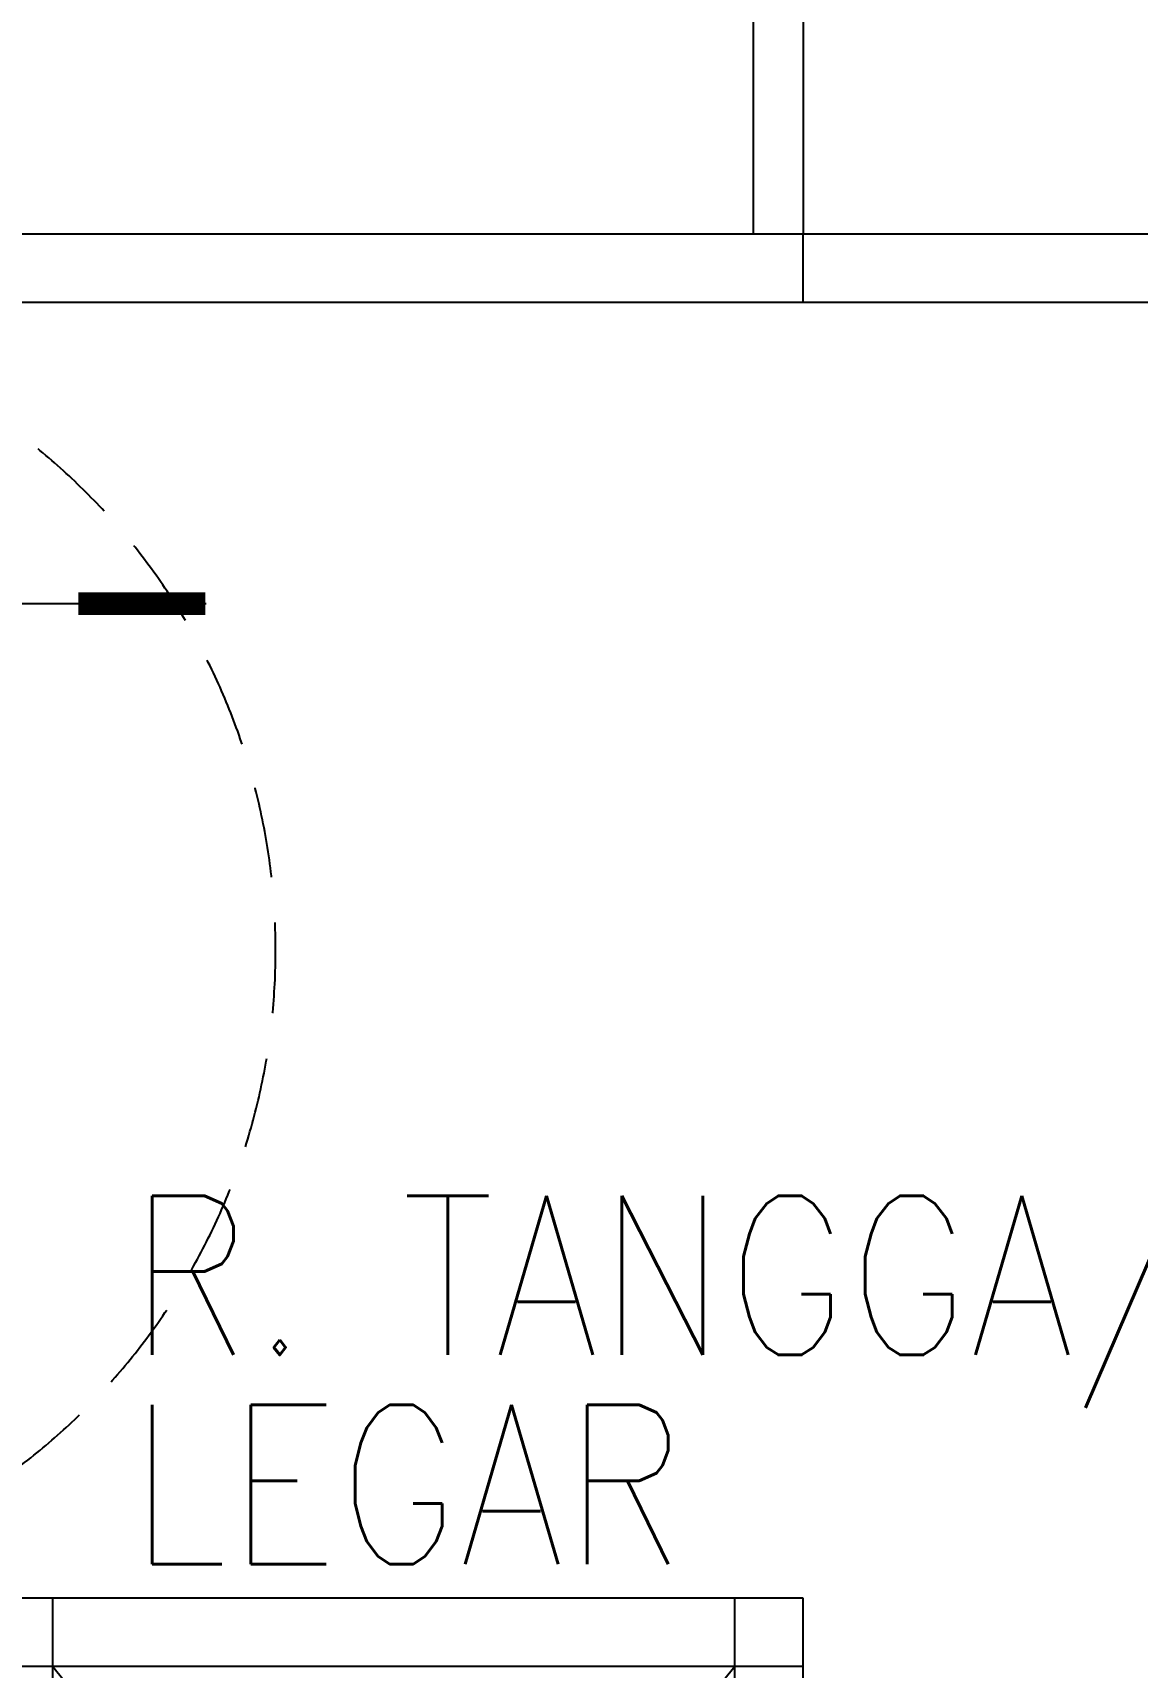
# Model space of a CAD drawing. Header units: inches. Extents: x 16928 to 514628, y -1471 to 241387.
# Drawn here: x 173836 to 176265, y 30439 to 34034 of the extents above; entities that cross this region are included whole.
import ezdxf
from ezdxf.enums import TextEntityAlignment as Align

# ---------------------------------------------------------------- set-up
doc = ezdxf.new("R2010")
doc.units = ezdxf.units.IN
doc.header["$MEASUREMENT"] = 0
for name, pattern in [('CENTER2', [1.125, 0.75, -0.125, 0.125, -0.125]), ('DASHDOT', [1, 0.5, -0.25, 0, -0.25]), ('HIDDEN', [0.375, 0.25, -0.125])]:
    doc.linetypes.add(name, pattern=pattern)
for name, color, linetype in [('GRID', 8, 'CENTER2'), ('partition', 8, 'Continuous'), ('stair', 8, 'Continuous'), ('WALL', 1, 'Continuous')]:
    doc.layers.add(name, color=color, linetype=linetype)
doc.layers.add('t3', color=8, linetype='Continuous', lineweight=25)
doc.styles.add('LAILA', font='romans.shx', dxfattribs={"width": 0.85})

msp = doc.modelspace()

# ---------------------------------------------------------------- linework, layer by layer
at = {"layer": 'GRID', "linetype": 'DASHDOT', "ltscale": 1500}
for p, q in [((175380, 30440.4), (173880, 28590.4)), ((173880, 30440.4), (175380, 28590.4))]:
    msp.add_line(p, q, dxfattribs=at)
at = {"layer": 'partition'}
for p, q in [((175420, 35092.9), (175420, 33590.4)), ((175530, 35092.9), (175530, 33590.4))]:
    msp.add_line(p, q, dxfattribs=at)
at = {"layer": 'stair'}
msp.add_line((168792.5, 32777.9), (174217, 32777.9), dxfattribs=at)
at = {"layer": 'stair', "const_width": 50}
msp.add_lwpolyline([(174215.2, 32777.9), (173936.4, 32777.9)], dxfattribs=at)
at = {"layer": 'stair', "linetype": 'HIDDEN', "ltscale": 800}
msp.add_arc((172945, 32015.4), 1425, 270, 90, dxfattribs=at)
at = {"layer": 'WALL'}
for p, q in [((175530, 33590.4), (171530, 33590.4)), ((175530, 33440.4), (175530, 33590.4)), ((176555, 33590.4), (175530, 33590.4)), ((175530, 33440.4), (168105, 33440.4)), ((176555, 33440.4), (175530, 33440.4)), ((175530, 30590.4), (173550, 30590.4)), ((173880, 28440.4), (173880, 30590.4)), ((175380, 29965.4), (175380, 30590.4)), ((175530, 29965.4), (175530, 30590.4)), ((175530, 30440.4), (173550, 30440.4))]:
    msp.add_line(p, q, dxfattribs=at)

# ---------------------------------------------------------------- texts
at = {"layer": 't3', "style": 'LAILA', "width": 0.85}
for s, p in [('R. TANGGA/', (174047.5, 31475.6)), ('LEGAR', (174047.5, 31015.6))]:
    msp.add_text(s, height=350, dxfattribs=at).set_placement(p, align=Align.TOP_LEFT)

doc.saveas('drawing.dxf')
